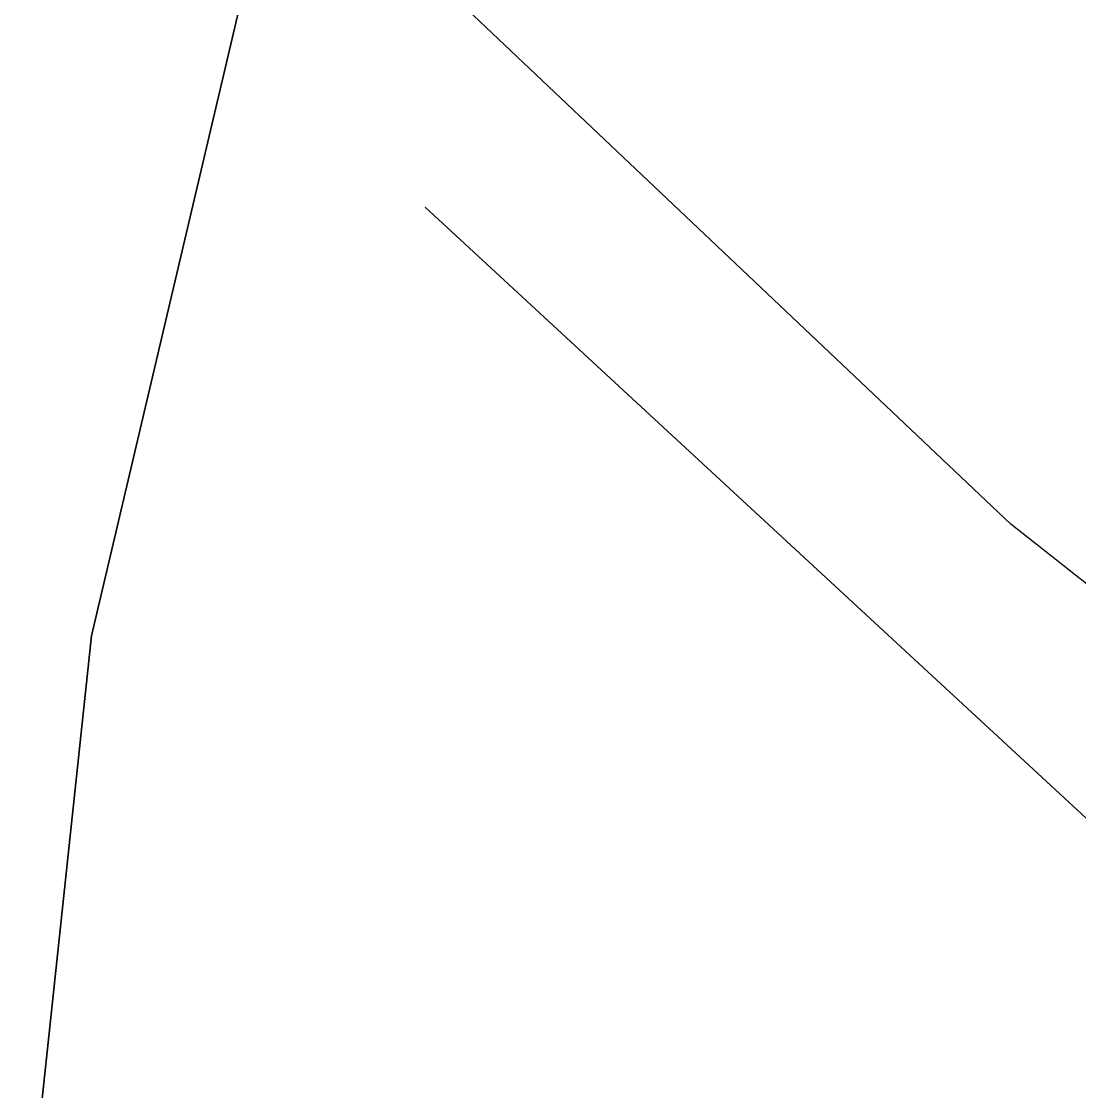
# Model space of a CAD drawing. Header units: inches. Extents: x 653559 to 669309, y 7245317 to 7256454.
# Drawn here: x 659936.32 to 659968.39, y 7250666.7 to 7250699.14 of the extents above; entities that cross this region are included whole.
import ezdxf

# ---------------------------------------------------------------- set-up
doc = ezdxf.new("R2010")
doc.units = ezdxf.units.IN
doc.header["$MEASUREMENT"] = 0
for name, color, linetype in [('Alambrados', 7, 'Continuous'), ('Caminos', 1, 'Continuous'), ('Cauce', 5, 'Continuous'), ('Perimetral', 190, 'Continuous')]:
    doc.layers.add(name, color=color, linetype=linetype)

msp = doc.modelspace()

# ---------------------------------------------------------------- linework, layer by layer
at = {"layer": 'Alambrados', "transparency": 33554613}
msp.add_lwpolyline([(660258.238, 7248220.16), (660202.94, 7248416.217), (660173.306, 7248549.567), (660097.383, 7248905.706), (659480.89, 7248838.493), (659477.186, 7248859.395), (659661.866, 7249406.29), (659778.018, 7249760.303), (659824.85, 7249910.548), (659881.074, 7249977.025), (660112.532, 7250198.314), (660145.481, 7250365.002), (660134.369, 7250476.127), (660132.86, 7250499.243), (660149.992, 7250605.539), (660022.992, 7250634.908), (659979.6, 7250664.806), (659948.556, 7250693.514)], dxfattribs=at)
at = {"layer": 'Caminos', "transparency": 33554613}
msp.add_lwpolyline([(660572.081, 7250337.253), (660495.246, 7250408.85), (660423.015, 7250475.207), (660321.243, 7250568.645), (660300.129, 7250580.393), (660268.379, 7250588.648), (660208.054, 7250600.078), (660164.953, 7250606.432), (660131.192, 7250616.91), (660059.86, 7250630.668), (660034.884, 7250636.912), (660018.056, 7250643.051), (659966.304, 7250683.902), (659924.288, 7250723.696), (659888.198, 7250754.282), (659876.662, 7250761.055), (659860.258, 7250764.124), (659849.146, 7250762.96), (659792.207, 7250739.994), (659723.627, 7250700.624)], dxfattribs=at)
at = {"layer": 'Cauce', "color": 160}
msp.add_polyline3d([(659874.49, 7250493.65, 0), (659877.97, 7250504.07, 0), (659884.82, 7250517.49, 0), (659908.04, 7250552.41, 0), (659916.2, 7250566.24, 0), (659924.01, 7250587.11, 0), (659928.27, 7250602.26, 0), (659931.8, 7250618.32, 0), (659938.44, 7250680.52, 0), (659944.06, 7250704.39, 0), (659956.74, 7250748.84, 0), (659960.9, 7250768.2, 0)], dxfattribs=at)
at = {"layer": 'Perimetral', "color": 200}
msp.add_polyline3d([(659960.9, 7250768.2, 0), (659956.74, 7250748.84, 0), (659954.949, 7250742.562, 0), (659944.06, 7250704.39, 0), (659938.44, 7250680.52, 0), (659931.8, 7250618.32, 0), (659928.27, 7250602.26, 0), (659924.01, 7250587.11, 0), (659916.2, 7250566.24, 0), (659908.04, 7250552.41, 0), (659884.82, 7250517.49, 0), (659877.97, 7250504.07, 0), (659874.49, 7250493.65, 0)], dxfattribs=at)

doc.saveas('drawing.dxf')
